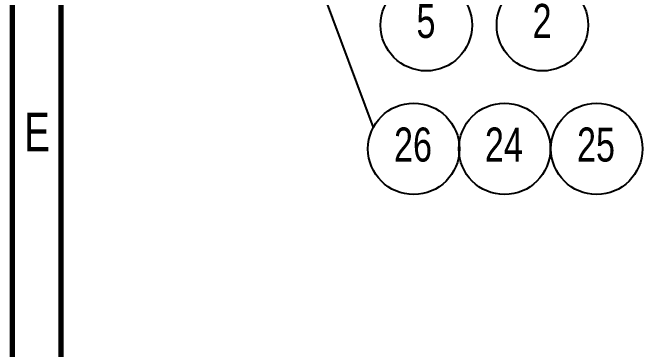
# Model space of a CAD drawing. Header units: millimetres. Extents: x 150 to 2050, y 50 to 2920.
# Drawn here: x 150 to 797, y 2012 to 2358 of the extents above; entities that cross this region are included whole.
import ezdxf

# ---------------------------------------------------------------- set-up
doc = ezdxf.new("R2010")
doc.units = ezdxf.units.MM
doc.layers.add('FORMAT', color=7, linetype='Continuous')
doc.styles.add('SLDTEXTSTYLE0', font='TXT', dxfattribs={"width": 0.75})
doc.dimstyles.new('SLDDIMSTYLE1', dxfattribs={"dimtxt": 0.18, "dimasz": 33.02, "dimexe": 0, "dimexo": 0.0625, "dimgap": 0, "dimtad": 0, "dimtih": 1, "dimtoh": 1, "dimdec": 0, "dimrnd": 1e-09, "dimzin": 0, "dimdsep": 46, "dimtxsty": 'Standard', "dimsah": 1, "dimcen": 0.09, "dimadec": 0, "dimazin": 0, "dimtfac": 33.02, "dimtdec": 0, "dimtofl": 0, "dimtmove": 0, "dimatfit": 3, "dimfxl": 1, "dimfrac": 2, "dimtolj": 1, "dimtzin": 0, "dimarcsym": 0})

# ---------------------------------------------------------------- blocks, each defined once
blk = doc.blocks.new('SW_NOTE_0_3')
at = {"layer": 'FORMAT', "color": 0, "ltscale": 10}
blk.add_circle((41.5, -22.05), 47, dxfattribs=at)
at = {"layer": 'FORMAT', "color": 0, "ltscale": 10, "insert": (41.15, -0.14), "char_height": 35, "attachment_point": 2, "style": 'SLDTEXTSTYLE0'}
blk.add_mtext('2', dxfattribs=at)
blk = doc.blocks.new('SW_NOTE_0_4')
at = {"layer": 'FORMAT', "color": 0, "ltscale": 10}
blk.add_circle((41.5, -22.05), 47, dxfattribs=at)
at = {"layer": 'FORMAT', "color": 0, "ltscale": 10, "insert": (41.15, -0.14), "char_height": 35, "attachment_point": 2, "style": 'SLDTEXTSTYLE0'}
blk.add_mtext('5', dxfattribs=at)
blk = doc.blocks.new('SW_NOTE_0_6')
at = {"layer": 'FORMAT', "color": 0, "ltscale": 10}
blk.add_circle((41.5, -22.05), 47, dxfattribs=at)
at = {"layer": 'FORMAT', "color": 0, "ltscale": 10, "insert": (40.8, -0.14), "char_height": 35, "attachment_point": 2, "style": 'SLDTEXTSTYLE0'}
blk.add_mtext('26', dxfattribs=at)
blk = doc.blocks.new('SW_NOTE_0_7')
at = {"layer": 'FORMAT', "color": 0, "ltscale": 10}
blk.add_circle((25.86, 23.21), 47, dxfattribs=at)
at = {"layer": 'FORMAT', "color": 0, "ltscale": 10, "insert": (25.16, 45.12), "char_height": 35, "attachment_point": 2, "style": 'SLDTEXTSTYLE0'}
blk.add_mtext('24', dxfattribs=at)
blk = doc.blocks.new('SW_NOTE_0_8')
at = {"layer": 'FORMAT', "color": 0, "ltscale": 10}
blk.add_circle((25.86, 23.21), 47, dxfattribs=at)
at = {"layer": 'FORMAT', "color": 0, "ltscale": 10, "insert": (25.16, 45.12), "char_height": 35, "attachment_point": 2, "style": 'SLDTEXTSTYLE0'}
blk.add_mtext('25', dxfattribs=at)

msp = doc.modelspace()

# ---------------------------------------------------------------- linework, layer by layer
at = {"color": 7, "linetype": 'Continuous', "lineweight": 70, "ltscale": 10}
for p, q in [((150, 50), (150, 2920)), ((200, 100), (200, 2870))]:
    msp.add_line(p, q, dxfattribs=at)

# ---------------------------------------------------------------- block references
at = {"layer": 'FORMAT', "ltscale": 10}
for name, p in [('SW_NOTE_0_4', (533.72, 2367.06)), ('SW_NOTE_0_3', (653.05, 2367.06)), ('SW_NOTE_0_6', (520.75, 2239.95)), ('SW_NOTE_0_7', (629.78, 2194.69)), ('SW_NOTE_0_8', (724.46, 2194.69))]:
    msp.add_blockref(name, p, dxfattribs=at)

# ---------------------------------------------------------------- texts
at = {"color": 7, "linetype": 'Continuous', "lineweight": 0, "ltscale": 10, "insert": (175.08, 2255.02), "char_height": 39.69, "attachment_point": 2, "style": 'SLDTEXTSTYLE0'}
msp.add_mtext('E', dxfattribs=at)

# ---------------------------------------------------------------- leaders
at = {"layer": 'FORMAT', "ltscale": 10}
msp.add_leader([(445.91, 2439.56), (520.75, 2239.95)], dimstyle='SLDDIMSTYLE1', dxfattribs=at)

doc.saveas('drawing.dxf')
